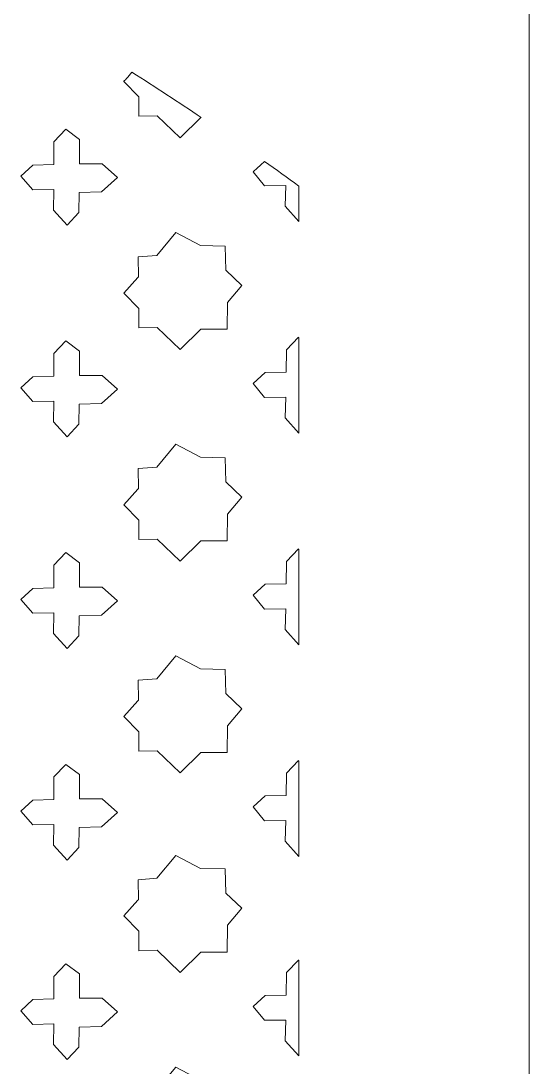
# Model space of a CAD drawing. Header units: millimetres. Extents: x -4097 to -2704, y 515 to 1715.
# Drawn here: x -3143.5 to -3055.3, y 1385.8 to 1567.6 of the extents above; entities that cross this region are included whole.
import ezdxf

# ---------------------------------------------------------------- set-up
doc = ezdxf.new("R2010")
doc.units = ezdxf.units.MM
doc.header["$MEASUREMENT"] = 0
doc.layers.add('Katman 1', color=7, linetype='Continuous')

msp = doc.modelspace()

# ---------------------------------------------------------------- linework, layer by layer
at = {"layer": 'Katman 1', "color": 250, "lineweight": 20}
for points in [[(-3055.2674, 1602.5761), (-3055.2674, 1602.5761), (-3055.2674, 627.7855), (-3055.2674, 627.7855)], [(-3124.2526, 1558.7189), (-3120.2001, 1556.146), (-3116.1853, 1553.5191), (-3112.2093, 1550.8392)], [(-3101.2135, 1543.223), (-3099.2211, 1541.8052), (-3097.239, 1540.3737), (-3095.2674, 1538.9289)], [(-3095.2674, 1532.8041), (-3095.2674, 1535.0026), (-3095.2674, 1537.0485), (-3095.2674, 1538.9289)], [(-3095.2674, 1496.0075), (-3095.2674, 1503.4711), (-3095.2674, 1509.1772), (-3095.2674, 1512.6145)], [(-3095.2674, 1459.2111), (-3095.2674, 1466.6746), (-3095.2674, 1472.3806), (-3095.2674, 1475.8179)], [(-3095.2674, 1422.4145), (-3095.2674, 1429.8781), (-3095.2674, 1435.5842), (-3095.2674, 1439.0214)], [(-3095.2674, 1387.7376), (-3095.2674, 1395.2011), (-3095.2674, 1400.9071), (-3095.2674, 1404.3444)]]:
    msp.add_open_spline(points, degree=3, dxfattribs=at)
for points, knots in [([(-3112.2093, 1550.8392), (-3112.2518, 1550.8392), (-3112.2746, 1550.8392), (-3112.2746, 1550.8392), (-3112.2746, 1550.8392), (-3115.8586, 1547.296), (-3115.8586, 1547.296), (-3115.8586, 1547.296), (-3119.8857, 1551.1501), (-3119.8857, 1551.1501), (-3119.8857, 1551.1501), (-3123.0646, 1551.0649), (-3123.0646, 1551.0649), (-3123.0646, 1551.0649), (-3123.0646, 1554.4735), (-3123.0646, 1554.4735), (-3123.0646, 1554.4735), (-3125.6824, 1557.115), (-3125.6824, 1557.115), (-3125.6824, 1557.115), (-3124.9225, 1557.9673), (-3124.2526, 1558.7189)], [0, 0, 0, 0, 0.14285714, 0.14285714, 0.14285714, 0.28571429, 0.28571429, 0.28571429, 0.42857143, 0.42857143, 0.42857143, 0.57142857, 0.57142857, 0.57142857, 0.71428571, 0.71428571, 0.71428571, 0.85714286, 0.85714286, 0.85714286, 1, 1, 1, 1]), ([(-3135.4992, 1532.146), (-3135.4992, 1532.146), (-3137.9051, 1534.7583), (-3137.9051, 1534.7583), (-3137.9051, 1534.7583), (-3137.8427, 1538.3478), (-3137.8427, 1538.3478), (-3137.8427, 1538.3478), (-3141.5051, 1538.2587), (-3141.5051, 1538.2587), (-3141.5051, 1538.2587), (-3143.5465, 1540.636), (-3143.5465, 1540.636), (-3143.5465, 1540.636), (-3141.4725, 1542.5952), (-3141.4725, 1542.5952), (-3141.4725, 1542.5952), (-3137.8222, 1542.704), (-3137.8222, 1542.704), (-3137.8222, 1542.704), (-3137.8222, 1546.6225), (-3137.8222, 1546.6225), (-3137.8222, 1546.6225), (-3135.7481, 1548.7994), (-3135.7481, 1548.7994), (-3135.7481, 1548.7994), (-3133.3918, 1547.0284), (-3133.3918, 1547.0284), (-3133.3918, 1547.0284), (-3133.3918, 1542.8129), (-3133.3918, 1542.8129), (-3133.3918, 1542.8129), (-3129.4443, 1542.8129), (-3129.4443, 1542.8129), (-3129.4443, 1542.8129), (-3126.7564, 1540.4314), (-3126.7564, 1540.4314), (-3126.7564, 1540.4314), (-3129.526, 1537.9147), (-3129.526, 1537.9147), (-3129.526, 1537.9147), (-3133.4251, 1537.8059), (-3133.4251, 1537.8059), (-3133.4251, 1537.8059), (-3133.5081, 1534.323), (-3133.5081, 1534.323), (-3133.5081, 1534.323), (-3135.4992, 1532.146), (-3135.4992, 1532.146)], [0, 0, 0, 0, 0.0625, 0.0625, 0.0625, 0.125, 0.125, 0.125, 0.1875, 0.1875, 0.1875, 0.25, 0.25, 0.25, 0.3125, 0.3125, 0.3125, 0.375, 0.375, 0.375, 0.4375, 0.4375, 0.4375, 0.5, 0.5, 0.5, 0.5625, 0.5625, 0.5625, 0.625, 0.625, 0.625, 0.6875, 0.6875, 0.6875, 0.75, 0.75, 0.75, 0.8125, 0.8125, 0.8125, 0.875, 0.875, 0.875, 0.9375, 0.9375, 0.9375, 1, 1, 1, 1]), ([(-3095.2674, 1532.8041), (-3095.2791, 1532.7917), (-3095.2853, 1532.7851), (-3095.2853, 1532.7851), (-3095.2853, 1532.7851), (-3097.655, 1535.4297), (-3097.655, 1535.4297), (-3097.655, 1535.4297), (-3097.5434, 1539.0179), (-3097.5434, 1539.0179), (-3097.5434, 1539.0179), (-3101.2067, 1538.9783), (-3101.2067, 1538.9783), (-3101.2067, 1538.9783), (-3103.2152, 1541.383), (-3103.2152, 1541.383), (-3103.2152, 1541.383), (-3101.6296, 1542.8405), (-3101.2135, 1543.223)], [0, 0, 0, 0, 0.16666667, 0.16666667, 0.16666667, 0.33333333, 0.33333333, 0.33333333, 0.5, 0.5, 0.5, 0.66666667, 0.66666667, 0.66666667, 0.83333333, 0.83333333, 0.83333333, 1, 1, 1, 1]), ([(-3119.8857, 1514.3536), (-3119.8857, 1514.3536), (-3123.0646, 1514.2683), (-3123.0646, 1514.2683), (-3123.0646, 1514.2683), (-3123.0646, 1517.677), (-3123.0646, 1517.677), (-3123.0646, 1517.677), (-3125.6824, 1520.3185), (-3125.6824, 1520.3185), (-3125.6824, 1520.3185), (-3123.2516, 1523.0454), (-3123.2516, 1523.0454), (-3123.2516, 1523.0454), (-3123.1457, 1523.1523), (-3123.1457, 1523.1523), (-3123.1457, 1523.1523), (-3123.1877, 1526.6242), (-3123.1877, 1526.6242), (-3123.1877, 1526.6242), (-3119.9137, 1526.8895), (-3119.9137, 1526.8895), (-3119.9137, 1526.8895), (-3116.6307, 1530.8536), (-3116.6307, 1530.8536), (-3116.6307, 1530.8536), (-3112.3295, 1528.5921), (-3112.3295, 1528.5921), (-3112.3295, 1528.5921), (-3108.0836, 1528.5167), (-3108.0836, 1528.5167), (-3108.0836, 1528.5167), (-3107.9734, 1524.295), (-3107.9734, 1524.295), (-3107.9734, 1524.295), (-3105.1611, 1521.6566), (-3105.1611, 1521.6566), (-3105.1611, 1521.6566), (-3107.6425, 1518.7166), (-3107.6425, 1518.7166), (-3107.6425, 1518.7166), (-3107.6977, 1514.0426), (-3107.6977, 1514.0426), (-3107.6977, 1514.0426), (-3112.2746, 1514.0426), (-3112.2746, 1514.0426), (-3112.2746, 1514.0426), (-3115.8586, 1510.4996), (-3115.8586, 1510.4996), (-3115.8586, 1510.4996), (-3119.8857, 1514.3536), (-3119.8857, 1514.3536)], [0, 0, 0, 0, 0.05882353, 0.05882353, 0.05882353, 0.11764706, 0.11764706, 0.11764706, 0.17647059, 0.17647059, 0.17647059, 0.23529412, 0.23529412, 0.23529412, 0.29411765, 0.29411765, 0.29411765, 0.35294118, 0.35294118, 0.35294118, 0.41176471, 0.41176471, 0.41176471, 0.47058824, 0.47058824, 0.47058824, 0.52941176, 0.52941176, 0.52941176, 0.58823529, 0.58823529, 0.58823529, 0.64705882, 0.64705882, 0.64705882, 0.70588235, 0.70588235, 0.70588235, 0.76470588, 0.76470588, 0.76470588, 0.82352941, 0.82352941, 0.82352941, 0.88235294, 0.88235294, 0.88235294, 0.94117647, 0.94117647, 0.94117647, 1, 1, 1, 1]), ([(-3135.4992, 1495.3495), (-3135.4992, 1495.3495), (-3137.9051, 1497.9617), (-3137.9051, 1497.9617), (-3137.9051, 1497.9617), (-3137.8427, 1501.5512), (-3137.8427, 1501.5512), (-3137.8427, 1501.5512), (-3141.5051, 1501.4621), (-3141.5051, 1501.4621), (-3141.5051, 1501.4621), (-3143.5465, 1503.8395), (-3143.5465, 1503.8395), (-3143.5465, 1503.8395), (-3141.4725, 1505.7987), (-3141.4725, 1505.7987), (-3141.4725, 1505.7987), (-3137.8222, 1505.9075), (-3137.8222, 1505.9075), (-3137.8222, 1505.9075), (-3137.8222, 1509.8259), (-3137.8222, 1509.8259), (-3137.8222, 1509.8259), (-3135.7481, 1512.0029), (-3135.7481, 1512.0029), (-3135.7481, 1512.0029), (-3133.3918, 1510.2318), (-3133.3918, 1510.2318), (-3133.3918, 1510.2318), (-3133.3918, 1506.0163), (-3133.3918, 1506.0163), (-3133.3918, 1506.0163), (-3129.4443, 1506.0163), (-3129.4443, 1506.0163), (-3129.4443, 1506.0163), (-3126.7564, 1503.6349), (-3126.7564, 1503.6349), (-3126.7564, 1503.6349), (-3129.526, 1501.1183), (-3129.526, 1501.1183), (-3129.526, 1501.1183), (-3133.4251, 1501.0095), (-3133.4251, 1501.0095), (-3133.4251, 1501.0095), (-3133.5081, 1497.5264), (-3133.5081, 1497.5264), (-3133.5081, 1497.5264), (-3135.4992, 1495.3495), (-3135.4992, 1495.3495)], [0, 0, 0, 0, 0.0625, 0.0625, 0.0625, 0.125, 0.125, 0.125, 0.1875, 0.1875, 0.1875, 0.25, 0.25, 0.25, 0.3125, 0.3125, 0.3125, 0.375, 0.375, 0.375, 0.4375, 0.4375, 0.4375, 0.5, 0.5, 0.5, 0.5625, 0.5625, 0.5625, 0.625, 0.625, 0.625, 0.6875, 0.6875, 0.6875, 0.75, 0.75, 0.75, 0.8125, 0.8125, 0.8125, 0.875, 0.875, 0.875, 0.9375, 0.9375, 0.9375, 1, 1, 1, 1]), ([(-3095.2674, 1496.0075), (-3095.2791, 1495.9952), (-3095.2853, 1495.9886), (-3095.2853, 1495.9886), (-3095.2853, 1495.9886), (-3097.655, 1498.6331), (-3097.655, 1498.6331), (-3097.655, 1498.6331), (-3097.5434, 1502.2213), (-3097.5434, 1502.2213), (-3097.5434, 1502.2213), (-3101.2067, 1502.1818), (-3101.2067, 1502.1818), (-3101.2067, 1502.1818), (-3103.2152, 1504.5866), (-3103.2152, 1504.5866), (-3103.2152, 1504.5866), (-3101.1144, 1506.5176), (-3101.1144, 1506.5176), (-3101.1144, 1506.5176), (-3097.463, 1506.577), (-3097.463, 1506.577), (-3097.463, 1506.577), (-3097.4091, 1510.4951), (-3097.4091, 1510.4951), (-3097.4091, 1510.4951), (-3095.3054, 1512.6438), (-3095.3054, 1512.6438), (-3095.3054, 1512.6438), (-3095.292, 1512.6334), (-3095.2674, 1512.6145)], [0, 0, 0, 0, 0.1, 0.1, 0.1, 0.2, 0.2, 0.2, 0.3, 0.3, 0.3, 0.4, 0.4, 0.4, 0.5, 0.5, 0.5, 0.6, 0.6, 0.6, 0.7, 0.7, 0.7, 0.8, 0.8, 0.8, 0.9, 0.9, 0.9, 1, 1, 1, 1]), ([(-3119.8857, 1477.5571), (-3119.8857, 1477.5571), (-3123.0646, 1477.4718), (-3123.0646, 1477.4718), (-3123.0646, 1477.4718), (-3123.0646, 1480.8805), (-3123.0646, 1480.8805), (-3123.0646, 1480.8805), (-3125.6824, 1483.522), (-3125.6824, 1483.522), (-3125.6824, 1483.522), (-3123.2516, 1486.2488), (-3123.2516, 1486.2488), (-3123.2516, 1486.2488), (-3123.1457, 1486.3558), (-3123.1457, 1486.3558), (-3123.1457, 1486.3558), (-3123.1877, 1489.8277), (-3123.1877, 1489.8277), (-3123.1877, 1489.8277), (-3119.9137, 1490.0929), (-3119.9137, 1490.0929), (-3119.9137, 1490.0929), (-3116.6307, 1494.0571), (-3116.6307, 1494.0571), (-3116.6307, 1494.0571), (-3112.3295, 1491.7955), (-3112.3295, 1491.7955), (-3112.3295, 1491.7955), (-3108.0836, 1491.7202), (-3108.0836, 1491.7202), (-3108.0836, 1491.7202), (-3107.9734, 1487.4986), (-3107.9734, 1487.4986), (-3107.9734, 1487.4986), (-3105.1611, 1484.8602), (-3105.1611, 1484.8602), (-3105.1611, 1484.8602), (-3107.6425, 1481.92), (-3107.6425, 1481.92), (-3107.6425, 1481.92), (-3107.6977, 1477.2462), (-3107.6977, 1477.2462), (-3107.6977, 1477.2462), (-3112.2746, 1477.2462), (-3112.2746, 1477.2462), (-3112.2746, 1477.2462), (-3115.8586, 1473.703), (-3115.8586, 1473.703), (-3115.8586, 1473.703), (-3119.8857, 1477.5571), (-3119.8857, 1477.5571)], [0, 0, 0, 0, 0.05882353, 0.05882353, 0.05882353, 0.11764706, 0.11764706, 0.11764706, 0.17647059, 0.17647059, 0.17647059, 0.23529412, 0.23529412, 0.23529412, 0.29411765, 0.29411765, 0.29411765, 0.35294118, 0.35294118, 0.35294118, 0.41176471, 0.41176471, 0.41176471, 0.47058824, 0.47058824, 0.47058824, 0.52941176, 0.52941176, 0.52941176, 0.58823529, 0.58823529, 0.58823529, 0.64705882, 0.64705882, 0.64705882, 0.70588235, 0.70588235, 0.70588235, 0.76470588, 0.76470588, 0.76470588, 0.82352941, 0.82352941, 0.82352941, 0.88235294, 0.88235294, 0.88235294, 0.94117647, 0.94117647, 0.94117647, 1, 1, 1, 1]), ([(-3135.4992, 1458.553), (-3135.4992, 1458.553), (-3137.9051, 1461.1652), (-3137.9051, 1461.1652), (-3137.9051, 1461.1652), (-3137.8427, 1464.7547), (-3137.8427, 1464.7547), (-3137.8427, 1464.7547), (-3141.5051, 1464.6656), (-3141.5051, 1464.6656), (-3141.5051, 1464.6656), (-3143.5465, 1467.043), (-3143.5465, 1467.043), (-3143.5465, 1467.043), (-3141.4725, 1469.0022), (-3141.4725, 1469.0022), (-3141.4725, 1469.0022), (-3137.8222, 1469.111), (-3137.8222, 1469.111), (-3137.8222, 1469.111), (-3137.8222, 1473.0295), (-3137.8222, 1473.0295), (-3137.8222, 1473.0295), (-3135.7481, 1475.2064), (-3135.7481, 1475.2064), (-3135.7481, 1475.2064), (-3133.3918, 1473.4354), (-3133.3918, 1473.4354), (-3133.3918, 1473.4354), (-3133.3918, 1469.2199), (-3133.3918, 1469.2199), (-3133.3918, 1469.2199), (-3129.4443, 1469.2199), (-3129.4443, 1469.2199), (-3129.4443, 1469.2199), (-3126.7564, 1466.8384), (-3126.7564, 1466.8384), (-3126.7564, 1466.8384), (-3129.526, 1464.3217), (-3129.526, 1464.3217), (-3129.526, 1464.3217), (-3133.4251, 1464.2129), (-3133.4251, 1464.2129), (-3133.4251, 1464.2129), (-3133.5081, 1460.7298), (-3133.5081, 1460.7298), (-3133.5081, 1460.7298), (-3135.4992, 1458.553), (-3135.4992, 1458.553)], [0, 0, 0, 0, 0.0625, 0.0625, 0.0625, 0.125, 0.125, 0.125, 0.1875, 0.1875, 0.1875, 0.25, 0.25, 0.25, 0.3125, 0.3125, 0.3125, 0.375, 0.375, 0.375, 0.4375, 0.4375, 0.4375, 0.5, 0.5, 0.5, 0.5625, 0.5625, 0.5625, 0.625, 0.625, 0.625, 0.6875, 0.6875, 0.6875, 0.75, 0.75, 0.75, 0.8125, 0.8125, 0.8125, 0.875, 0.875, 0.875, 0.9375, 0.9375, 0.9375, 1, 1, 1, 1]), ([(-3095.2674, 1459.2111), (-3095.2791, 1459.1987), (-3095.2853, 1459.1921), (-3095.2853, 1459.1921), (-3095.2853, 1459.1921), (-3097.655, 1461.8366), (-3097.655, 1461.8366), (-3097.655, 1461.8366), (-3097.5434, 1465.4249), (-3097.5434, 1465.4249), (-3097.5434, 1465.4249), (-3101.2067, 1465.3853), (-3101.2067, 1465.3853), (-3101.2067, 1465.3853), (-3103.2152, 1467.79), (-3103.2152, 1467.79), (-3103.2152, 1467.79), (-3101.1144, 1469.721), (-3101.1144, 1469.721), (-3101.1144, 1469.721), (-3097.463, 1469.7805), (-3097.463, 1469.7805), (-3097.463, 1469.7805), (-3097.4091, 1473.6985), (-3097.4091, 1473.6985), (-3097.4091, 1473.6985), (-3095.3054, 1475.8473), (-3095.3054, 1475.8473), (-3095.3054, 1475.8473), (-3095.292, 1475.8369), (-3095.2674, 1475.8179)], [0, 0, 0, 0, 0.1, 0.1, 0.1, 0.2, 0.2, 0.2, 0.3, 0.3, 0.3, 0.4, 0.4, 0.4, 0.5, 0.5, 0.5, 0.6, 0.6, 0.6, 0.7, 0.7, 0.7, 0.8, 0.8, 0.8, 0.9, 0.9, 0.9, 1, 1, 1, 1]), ([(-3119.8857, 1440.7606), (-3119.8857, 1440.7606), (-3123.0646, 1440.6752), (-3123.0646, 1440.6752), (-3123.0646, 1440.6752), (-3123.0646, 1444.084), (-3123.0646, 1444.084), (-3123.0646, 1444.084), (-3125.6824, 1446.7255), (-3125.6824, 1446.7255), (-3125.6824, 1446.7255), (-3123.2516, 1449.4524), (-3123.2516, 1449.4524), (-3123.2516, 1449.4524), (-3123.1457, 1449.5593), (-3123.1457, 1449.5593), (-3123.1457, 1449.5593), (-3123.1877, 1453.0312), (-3123.1877, 1453.0312), (-3123.1877, 1453.0312), (-3119.9137, 1453.2965), (-3119.9137, 1453.2965), (-3119.9137, 1453.2965), (-3116.6307, 1457.2606), (-3116.6307, 1457.2606), (-3116.6307, 1457.2606), (-3112.3295, 1454.9991), (-3112.3295, 1454.9991), (-3112.3295, 1454.9991), (-3108.0836, 1454.9237), (-3108.0836, 1454.9237), (-3108.0836, 1454.9237), (-3107.9734, 1450.702), (-3107.9734, 1450.702), (-3107.9734, 1450.702), (-3105.1611, 1448.0635), (-3105.1611, 1448.0635), (-3105.1611, 1448.0635), (-3107.6425, 1445.1236), (-3107.6425, 1445.1236), (-3107.6425, 1445.1236), (-3107.6977, 1440.4496), (-3107.6977, 1440.4496), (-3107.6977, 1440.4496), (-3112.2746, 1440.4496), (-3112.2746, 1440.4496), (-3112.2746, 1440.4496), (-3115.8586, 1436.9065), (-3115.8586, 1436.9065), (-3115.8586, 1436.9065), (-3119.8857, 1440.7606), (-3119.8857, 1440.7606)], [0, 0, 0, 0, 0.05882353, 0.05882353, 0.05882353, 0.11764706, 0.11764706, 0.11764706, 0.17647059, 0.17647059, 0.17647059, 0.23529412, 0.23529412, 0.23529412, 0.29411765, 0.29411765, 0.29411765, 0.35294118, 0.35294118, 0.35294118, 0.41176471, 0.41176471, 0.41176471, 0.47058824, 0.47058824, 0.47058824, 0.52941176, 0.52941176, 0.52941176, 0.58823529, 0.58823529, 0.58823529, 0.64705882, 0.64705882, 0.64705882, 0.70588235, 0.70588235, 0.70588235, 0.76470588, 0.76470588, 0.76470588, 0.82352941, 0.82352941, 0.82352941, 0.88235294, 0.88235294, 0.88235294, 0.94117647, 0.94117647, 0.94117647, 1, 1, 1, 1]), ([(-3095.2674, 1422.4145), (-3095.2791, 1422.4022), (-3095.2853, 1422.3956), (-3095.2853, 1422.3956), (-3095.2853, 1422.3956), (-3097.655, 1425.04), (-3097.655, 1425.04), (-3097.655, 1425.04), (-3097.5434, 1428.6283), (-3097.5434, 1428.6283), (-3097.5434, 1428.6283), (-3101.2067, 1428.5888), (-3101.2067, 1428.5888), (-3101.2067, 1428.5888), (-3103.2152, 1430.9934), (-3103.2152, 1430.9934), (-3103.2152, 1430.9934), (-3101.1144, 1432.9245), (-3101.1144, 1432.9245), (-3101.1144, 1432.9245), (-3097.463, 1432.9839), (-3097.463, 1432.9839), (-3097.463, 1432.9839), (-3097.4091, 1436.902), (-3097.4091, 1436.902), (-3097.4091, 1436.902), (-3095.3054, 1439.0508), (-3095.3054, 1439.0508), (-3095.3054, 1439.0508), (-3095.292, 1439.0403), (-3095.2674, 1439.0214)], [0, 0, 0, 0, 0.1, 0.1, 0.1, 0.2, 0.2, 0.2, 0.3, 0.3, 0.3, 0.4, 0.4, 0.4, 0.5, 0.5, 0.5, 0.6, 0.6, 0.6, 0.7, 0.7, 0.7, 0.8, 0.8, 0.8, 0.9, 0.9, 0.9, 1, 1, 1, 1]), ([(-3135.4992, 1421.7565), (-3135.4992, 1421.7565), (-3137.9051, 1424.3687), (-3137.9051, 1424.3687), (-3137.9051, 1424.3687), (-3137.8427, 1427.9582), (-3137.8427, 1427.9582), (-3137.8427, 1427.9582), (-3141.5051, 1427.8691), (-3141.5051, 1427.8691), (-3141.5051, 1427.8691), (-3143.5465, 1430.2465), (-3143.5465, 1430.2465), (-3143.5465, 1430.2465), (-3141.4725, 1432.2057), (-3141.4725, 1432.2057), (-3141.4725, 1432.2057), (-3137.8222, 1432.3145), (-3137.8222, 1432.3145), (-3137.8222, 1432.3145), (-3137.8222, 1436.2329), (-3137.8222, 1436.2329), (-3137.8222, 1436.2329), (-3135.7481, 1438.4099), (-3135.7481, 1438.4099), (-3135.7481, 1438.4099), (-3133.3918, 1436.6388), (-3133.3918, 1436.6388), (-3133.3918, 1436.6388), (-3133.3918, 1432.4233), (-3133.3918, 1432.4233), (-3133.3918, 1432.4233), (-3129.4443, 1432.4233), (-3129.4443, 1432.4233), (-3129.4443, 1432.4233), (-3126.7564, 1430.0419), (-3126.7564, 1430.0419), (-3126.7564, 1430.0419), (-3129.526, 1427.5252), (-3129.526, 1427.5252), (-3129.526, 1427.5252), (-3133.4251, 1427.4165), (-3133.4251, 1427.4165), (-3133.4251, 1427.4165), (-3133.5081, 1423.9334), (-3133.5081, 1423.9334), (-3133.5081, 1423.9334), (-3135.4992, 1421.7565), (-3135.4992, 1421.7565)], [0, 0, 0, 0, 0.0625, 0.0625, 0.0625, 0.125, 0.125, 0.125, 0.1875, 0.1875, 0.1875, 0.25, 0.25, 0.25, 0.3125, 0.3125, 0.3125, 0.375, 0.375, 0.375, 0.4375, 0.4375, 0.4375, 0.5, 0.5, 0.5, 0.5625, 0.5625, 0.5625, 0.625, 0.625, 0.625, 0.6875, 0.6875, 0.6875, 0.75, 0.75, 0.75, 0.8125, 0.8125, 0.8125, 0.875, 0.875, 0.875, 0.9375, 0.9375, 0.9375, 1, 1, 1, 1]), ([(-3119.8857, 1406.0836), (-3119.8857, 1406.0836), (-3123.0646, 1405.9984), (-3123.0646, 1405.9984), (-3123.0646, 1405.9984), (-3123.0646, 1409.4069), (-3123.0646, 1409.4069), (-3123.0646, 1409.4069), (-3125.6824, 1412.0485), (-3125.6824, 1412.0485), (-3125.6824, 1412.0485), (-3123.2516, 1414.7753), (-3123.2516, 1414.7753), (-3123.2516, 1414.7753), (-3123.1457, 1414.8823), (-3123.1457, 1414.8823), (-3123.1457, 1414.8823), (-3123.1877, 1418.3542), (-3123.1877, 1418.3542), (-3123.1877, 1418.3542), (-3119.9137, 1418.6194), (-3119.9137, 1418.6194), (-3119.9137, 1418.6194), (-3116.6307, 1422.5836), (-3116.6307, 1422.5836), (-3116.6307, 1422.5836), (-3112.3295, 1420.3221), (-3112.3295, 1420.3221), (-3112.3295, 1420.3221), (-3108.0836, 1420.2466), (-3108.0836, 1420.2466), (-3108.0836, 1420.2466), (-3107.9734, 1416.025), (-3107.9734, 1416.025), (-3107.9734, 1416.025), (-3105.1611, 1413.3866), (-3105.1611, 1413.3866), (-3105.1611, 1413.3866), (-3107.6425, 1410.4465), (-3107.6425, 1410.4465), (-3107.6425, 1410.4465), (-3107.6977, 1405.7727), (-3107.6977, 1405.7727), (-3107.6977, 1405.7727), (-3112.2746, 1405.7727), (-3112.2746, 1405.7727), (-3112.2746, 1405.7727), (-3115.8586, 1402.2295), (-3115.8586, 1402.2295), (-3115.8586, 1402.2295), (-3119.8857, 1406.0836), (-3119.8857, 1406.0836)], [0, 0, 0, 0, 0.05882353, 0.05882353, 0.05882353, 0.11764706, 0.11764706, 0.11764706, 0.17647059, 0.17647059, 0.17647059, 0.23529412, 0.23529412, 0.23529412, 0.29411765, 0.29411765, 0.29411765, 0.35294118, 0.35294118, 0.35294118, 0.41176471, 0.41176471, 0.41176471, 0.47058824, 0.47058824, 0.47058824, 0.52941176, 0.52941176, 0.52941176, 0.58823529, 0.58823529, 0.58823529, 0.64705882, 0.64705882, 0.64705882, 0.70588235, 0.70588235, 0.70588235, 0.76470588, 0.76470588, 0.76470588, 0.82352941, 0.82352941, 0.82352941, 0.88235294, 0.88235294, 0.88235294, 0.94117647, 0.94117647, 0.94117647, 1, 1, 1, 1]), ([(-3095.2674, 1387.7376), (-3095.2791, 1387.7251), (-3095.2853, 1387.7185), (-3095.2853, 1387.7185), (-3095.2853, 1387.7185), (-3097.655, 1390.3632), (-3097.655, 1390.3632), (-3097.655, 1390.3632), (-3097.5434, 1393.9513), (-3097.5434, 1393.9513), (-3097.5434, 1393.9513), (-3101.2067, 1393.9118), (-3101.2067, 1393.9118), (-3101.2067, 1393.9118), (-3103.2152, 1396.3165), (-3103.2152, 1396.3165), (-3103.2152, 1396.3165), (-3101.1144, 1398.2475), (-3101.1144, 1398.2475), (-3101.1144, 1398.2475), (-3097.463, 1398.307), (-3097.463, 1398.307), (-3097.463, 1398.307), (-3097.4091, 1402.225), (-3097.4091, 1402.225), (-3097.4091, 1402.225), (-3095.3054, 1404.3737), (-3095.3054, 1404.3737), (-3095.3054, 1404.3737), (-3095.292, 1404.3634), (-3095.2674, 1404.3444)], [0, 0, 0, 0, 0.1, 0.1, 0.1, 0.2, 0.2, 0.2, 0.3, 0.3, 0.3, 0.4, 0.4, 0.4, 0.5, 0.5, 0.5, 0.6, 0.6, 0.6, 0.7, 0.7, 0.7, 0.8, 0.8, 0.8, 0.9, 0.9, 0.9, 1, 1, 1, 1]), ([(-3135.4992, 1387.0795), (-3135.4992, 1387.0795), (-3137.9051, 1389.6917), (-3137.9051, 1389.6917), (-3137.9051, 1389.6917), (-3137.8427, 1393.2812), (-3137.8427, 1393.2812), (-3137.8427, 1393.2812), (-3141.5051, 1393.1921), (-3141.5051, 1393.1921), (-3141.5051, 1393.1921), (-3143.5465, 1395.5694), (-3143.5465, 1395.5694), (-3143.5465, 1395.5694), (-3141.4725, 1397.5286), (-3141.4725, 1397.5286), (-3141.4725, 1397.5286), (-3137.8222, 1397.6374), (-3137.8222, 1397.6374), (-3137.8222, 1397.6374), (-3137.8222, 1401.5558), (-3137.8222, 1401.5558), (-3137.8222, 1401.5558), (-3135.7481, 1403.7329), (-3135.7481, 1403.7329), (-3135.7481, 1403.7329), (-3133.3918, 1401.9619), (-3133.3918, 1401.9619), (-3133.3918, 1401.9619), (-3133.3918, 1397.7464), (-3133.3918, 1397.7464), (-3133.3918, 1397.7464), (-3129.4443, 1397.7464), (-3129.4443, 1397.7464), (-3129.4443, 1397.7464), (-3126.7564, 1395.3648), (-3126.7564, 1395.3648), (-3126.7564, 1395.3648), (-3129.526, 1392.8482), (-3129.526, 1392.8482), (-3129.526, 1392.8482), (-3133.4251, 1392.7394), (-3133.4251, 1392.7394), (-3133.4251, 1392.7394), (-3133.5081, 1389.2563), (-3133.5081, 1389.2563), (-3133.5081, 1389.2563), (-3135.4992, 1387.0795), (-3135.4992, 1387.0795)], [0, 0, 0, 0, 0.0625, 0.0625, 0.0625, 0.125, 0.125, 0.125, 0.1875, 0.1875, 0.1875, 0.25, 0.25, 0.25, 0.3125, 0.3125, 0.3125, 0.375, 0.375, 0.375, 0.4375, 0.4375, 0.4375, 0.5, 0.5, 0.5, 0.5625, 0.5625, 0.5625, 0.625, 0.625, 0.625, 0.6875, 0.6875, 0.6875, 0.75, 0.75, 0.75, 0.8125, 0.8125, 0.8125, 0.875, 0.875, 0.875, 0.9375, 0.9375, 0.9375, 1, 1, 1, 1]), ([(-3119.8857, 1369.2871), (-3119.8857, 1369.2871), (-3123.0646, 1369.2018), (-3123.0646, 1369.2018), (-3123.0646, 1369.2018), (-3123.0646, 1372.6105), (-3123.0646, 1372.6105), (-3123.0646, 1372.6105), (-3125.6824, 1375.252), (-3125.6824, 1375.252), (-3125.6824, 1375.252), (-3123.2516, 1377.9788), (-3123.2516, 1377.9788), (-3123.2516, 1377.9788), (-3123.1457, 1378.0858), (-3123.1457, 1378.0858), (-3123.1457, 1378.0858), (-3123.1877, 1381.5576), (-3123.1877, 1381.5576), (-3123.1877, 1381.5576), (-3119.9137, 1381.8229), (-3119.9137, 1381.8229), (-3119.9137, 1381.8229), (-3116.6307, 1385.787), (-3116.6307, 1385.787), (-3116.6307, 1385.787), (-3112.3295, 1383.5254), (-3112.3295, 1383.5254), (-3112.3295, 1383.5254), (-3108.0836, 1383.4501), (-3108.0836, 1383.4501), (-3108.0836, 1383.4501), (-3107.9734, 1379.2285), (-3107.9734, 1379.2285), (-3107.9734, 1379.2285), (-3105.1611, 1376.5901), (-3105.1611, 1376.5901), (-3105.1611, 1376.5901), (-3107.6425, 1373.65), (-3107.6425, 1373.65), (-3107.6425, 1373.65), (-3107.6977, 1368.9761), (-3107.6977, 1368.9761), (-3107.6977, 1368.9761), (-3112.2746, 1368.9761), (-3112.2746, 1368.9761), (-3112.2746, 1368.9761), (-3115.8586, 1365.433), (-3115.8586, 1365.433), (-3115.8586, 1365.433), (-3119.8857, 1369.2871), (-3119.8857, 1369.2871)], [0, 0, 0, 0, 0.05882353, 0.05882353, 0.05882353, 0.11764706, 0.11764706, 0.11764706, 0.17647059, 0.17647059, 0.17647059, 0.23529412, 0.23529412, 0.23529412, 0.29411765, 0.29411765, 0.29411765, 0.35294118, 0.35294118, 0.35294118, 0.41176471, 0.41176471, 0.41176471, 0.47058824, 0.47058824, 0.47058824, 0.52941176, 0.52941176, 0.52941176, 0.58823529, 0.58823529, 0.58823529, 0.64705882, 0.64705882, 0.64705882, 0.70588235, 0.70588235, 0.70588235, 0.76470588, 0.76470588, 0.76470588, 0.82352941, 0.82352941, 0.82352941, 0.88235294, 0.88235294, 0.88235294, 0.94117647, 0.94117647, 0.94117647, 1, 1, 1, 1])]:
    msp.add_open_spline(points, degree=3, knots=knots, dxfattribs=at)

doc.saveas('drawing.dxf')
